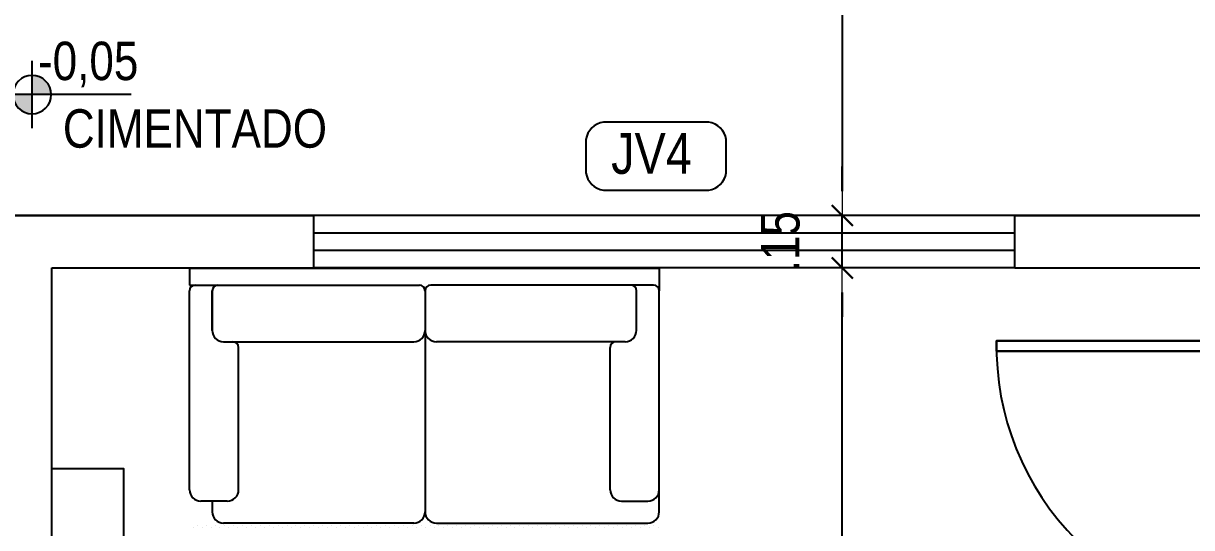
# Model space of a CAD drawing. Header units: millimetres. Extents: x -677 to -23, y -135 to 1112.
# Drawn here: x -122.802 to -119.468, y 846.542 to 847.983 of the extents above; entities that cross this region are included whole.
import ezdxf
from ezdxf.enums import TextEntityAlignment as Align

# ---------------------------------------------------------------- set-up
doc = ezdxf.new("R2010")
doc.units = ezdxf.units.MM
doc.header["$LTSCALE"] = 20
doc.header["$MEASUREMENT"] = 0
doc.header["$PDSIZE"] = -5
doc.linetypes.add('HIDDEN2', pattern=[0.1875, 0.125, -0.0625])
doc.layers.get('0').update_dxf_attribs({"linetype": 'CONTINUOUS'})
doc.layers.get('Defpoints').update_dxf_attribs({"linetype": 'CONTINUOUS'})
for name, color, linetype in [('COTA', 7, 'CONTINUOUS'), ('COTAS', 7, 'CONTINUOUS'), ('DIVERSOS', 1, 'CONTINUOUS'), ('Layer1', 7, 'CONTINUOUS'), ('LAYER7', 4, 'CONTINUOUS')]:
    doc.layers.add(name, color=color, linetype=linetype)
doc.layers.add('E-Pen-C', color=4, linetype='CONTINUOUS', lineweight=15)
doc.layers.add('E-Pen-G', color=3, linetype='CONTINUOUS', lineweight=30)
doc.styles.add('F2', font='swissc.ttf')
doc.dimstyles.new('DIMENSION-1', dxfattribs={"dimtxt": 0.11, "dimasz": 0.07, "dimexe": 1, "dimexo": 0, "dimgap": 0.12, "dimtad": 1, "dimzin": 7, "dimdsep": 46, "dimtxsty": 'F2', "dimblk1": 'TRACO', "dimblk2": 'TRACO', "dimsah": 1, "dimcen": 1, "dimse1": 1, "dimse2": 1, "dimclrd": 256, "dimclre": 256, "dimclrt": 6, "dimadec": 0, "dimazin": 0, "dimtfac": 1, "dimtix": 1, "dimtmove": 2, "dimatfit": 3, "dimldrblk": 'TRACO', "dimfxl": 1, "dimtolj": 1, "dimtzin": 0, "dimarcsym": 0})

# ---------------------------------------------------------------- blocks, each defined once
blk = doc.blocks.new('A$C7AFB675E')
at = {"color": 8}
for p, q in [((3.5035, 3.7432), (3.5035, 3.6832)), ((3.5035, 3.7432), (5.1585, 3.7432)), ((5.1585, 3.7432), (5.1585, 3.6632)), ((3.5035, 3.6832), (3.5635, 3.6832)), ((3.5235, 3.6832), (3.6035, 3.6832)), ((3.6035, 3.6832), (4.3135, 3.6832)), ((5.0585, 3.6832), (4.3535, 3.6832)), ((5.1385, 3.6832), (5.0585, 3.6832)), ((3.5035, 2.9606), (3.5035, 3.6632)), ((3.5835, 3.5232), (3.5835, 3.6632)), ((3.5835, 3.6632), (3.5835, 3.5232)), ((4.3335, 3.6632), (4.3335, 3.5232)), ((4.3335, 3.6632), (4.3335, 3.5232)), ((5.0785, 3.5232), (5.0785, 3.6632)), ((5.1585, 2.8832), (5.1585, 3.6632)), ((4.3335, 3.5232), (4.3335, 2.8832)), ((4.3335, 3.5232), (4.3335, 2.8832)), ((3.6235, 3.4832), (4.2935, 3.4832)), ((3.6765, 2.9606), (3.6765, 3.4632)), ((5.0385, 3.4832), (4.3735, 3.4832)), ((4.9855, 2.9606), (4.9855, 3.4632)), ((3.6365, 2.9206), (3.5435, 2.9206)), ((3.5835, 2.9206), (3.5835, 2.8832)), ((3.5835, 2.9206), (3.5835, 2.8832)), ((5.0255, 2.9206), (5.1185, 2.9206)), ((4.2935, 2.8432), (3.6235, 2.8432)), ((4.3735, 2.8432), (4.9185, 2.8432)), ((4.9185, 2.8432), (5.1185, 2.8432)), ((3.5162, 2.8282), (3.5162, 2.8282)), ((3.5319, 2.836), (3.5319, 2.836)), ((3.5477, 2.8282), (3.5477, 2.8282)), ((3.5634, 2.836), (3.5634, 2.836)), ((3.5792, 2.8282), (3.5792, 2.8282)), ((3.5949, 2.836), (3.5949, 2.836)), ((3.6107, 2.8282), (3.6107, 2.8282)), ((3.6264, 2.836), (3.6264, 2.836)), ((3.6422, 2.8282), (3.6422, 2.8282)), ((3.6579, 2.836), (3.6579, 2.836)), ((3.6737, 2.8282), (3.6737, 2.8282)), ((3.6894, 2.836), (3.6894, 2.836)), ((3.7052, 2.8282), (3.7052, 2.8282)), ((3.7209, 2.836), (3.7209, 2.836)), ((3.7367, 2.8282), (3.7367, 2.8282)), ((3.7524, 2.836), (3.7524, 2.836)), ((3.7682, 2.8282), (3.7682, 2.8282)), ((3.7839, 2.836), (3.7839, 2.836)), ((3.7997, 2.8282), (3.7997, 2.8282)), ((3.8154, 2.836), (3.8154, 2.836)), ((3.8312, 2.8282), (3.8312, 2.8282)), ((3.8469, 2.836), (3.8469, 2.836)), ((3.8627, 2.8282), (3.8627, 2.8282)), ((3.8784, 2.836), (3.8784, 2.836)), ((3.8942, 2.8282), (3.8942, 2.8282)), ((3.9099, 2.836), (3.9099, 2.836)), ((3.9257, 2.8282), (3.9257, 2.8282)), ((3.9414, 2.836), (3.9414, 2.836)), ((3.9572, 2.8282), (3.9572, 2.8282)), ((3.9729, 2.836), (3.9729, 2.836)), ((3.9887, 2.8282), (3.9887, 2.8282)), ((4.0044, 2.836), (4.0044, 2.836)), ((4.0202, 2.8282), (4.0202, 2.8282)), ((4.0359, 2.836), (4.0359, 2.836)), ((4.0517, 2.8282), (4.0517, 2.8282)), ((4.0674, 2.836), (4.0674, 2.836)), ((4.0832, 2.8282), (4.0832, 2.8282)), ((4.0989, 2.836), (4.0989, 2.836)), ((4.1147, 2.8282), (4.1147, 2.8282)), ((4.1304, 2.836), (4.1304, 2.836)), ((4.1462, 2.8282), (4.1462, 2.8282)), ((4.1619, 2.836), (4.1619, 2.836)), ((4.1777, 2.8282), (4.1777, 2.8282)), ((4.1934, 2.836), (4.1934, 2.836)), ((4.2092, 2.8282), (4.2092, 2.8282)), ((4.2249, 2.836), (4.2249, 2.836)), ((4.2407, 2.8282), (4.2407, 2.8282)), ((4.2564, 2.836), (4.2564, 2.836)), ((4.2722, 2.8282), (4.2722, 2.8282)), ((4.2879, 2.836), (4.2879, 2.836)), ((4.3037, 2.8282), (4.3037, 2.8282)), ((4.3194, 2.836), (4.3194, 2.836)), ((4.3352, 2.8282), (4.3352, 2.8282)), ((4.3509, 2.836), (4.3509, 2.836)), ((4.3667, 2.8282), (4.3667, 2.8282)), ((4.3824, 2.836), (4.3824, 2.836)), ((4.3982, 2.8282), (4.3982, 2.8282)), ((4.4139, 2.836), (4.4139, 2.836)), ((4.4297, 2.8282), (4.4297, 2.8282)), ((4.4454, 2.836), (4.4454, 2.836)), ((4.4612, 2.8282), (4.4612, 2.8282)), ((4.4769, 2.836), (4.4769, 2.836)), ((4.4927, 2.8282), (4.4927, 2.8282)), ((4.5084, 2.836), (4.5084, 2.836)), ((4.5242, 2.8282), (4.5242, 2.8282)), ((4.5399, 2.836), (4.5399, 2.836)), ((4.5557, 2.8282), (4.5557, 2.8282)), ((4.5714, 2.836), (4.5714, 2.836)), ((4.5872, 2.8282), (4.5872, 2.8282)), ((4.6029, 2.836), (4.6029, 2.836)), ((4.6187, 2.8282), (4.6187, 2.8282)), ((4.6344, 2.836), (4.6344, 2.836)), ((4.6502, 2.8282), (4.6502, 2.8282)), ((4.6659, 2.836), (4.6659, 2.836)), ((4.6817, 2.8282), (4.6817, 2.8282)), ((4.6974, 2.836), (4.6974, 2.836)), ((4.7132, 2.8282), (4.7132, 2.8282)), ((4.7289, 2.836), (4.7289, 2.836)), ((4.7447, 2.8282), (4.7447, 2.8282)), ((4.7604, 2.836), (4.7604, 2.836)), ((4.7762, 2.8282), (4.7762, 2.8282)), ((4.7919, 2.836), (4.7919, 2.836)), ((4.8077, 2.8282), (4.8077, 2.8282)), ((4.8234, 2.836), (4.8234, 2.836)), ((4.8392, 2.8282), (4.8392, 2.8282)), ((4.8549, 2.836), (4.8549, 2.836)), ((4.8707, 2.8282), (4.8707, 2.8282)), ((4.8864, 2.836), (4.8864, 2.836)), ((4.9022, 2.8282), (4.9022, 2.8282)), ((4.9179, 2.836), (4.9179, 2.836)), ((4.9337, 2.8282), (4.9337, 2.8282)), ((4.9494, 2.836), (4.9494, 2.836)), ((4.9652, 2.8282), (4.9652, 2.8282)), ((4.9809, 2.836), (4.9809, 2.836)), ((4.9967, 2.8282), (4.9967, 2.8282)), ((5.0124, 2.836), (5.0124, 2.836)), ((5.0282, 2.8282), (5.0282, 2.8282)), ((5.0439, 2.836), (5.0439, 2.836)), ((5.0597, 2.8282), (5.0597, 2.8282)), ((5.0754, 2.836), (5.0754, 2.836)), ((5.0912, 2.8282), (5.0912, 2.8282)), ((5.1069, 2.836), (5.1069, 2.836)), ((5.1227, 2.8282), (5.1227, 2.8282)), ((5.1384, 2.836), (5.1384, 2.836)), ((5.1542, 2.8282), (5.1542, 2.8282))]:
    blk.add_line(p, q, dxfattribs=at)
for centre, radius, start, end in [((3.5235, 3.6632), 0.02, 90, 180), ((3.6035, 3.6632), 0.02, 90, 180), ((3.6035, 3.6632), 0.02, 90, 180), ((4.3135, 3.6632), 0.02, 0, 90), ((4.3535, 3.6632), 0.02, 90, 180), ((5.0585, 3.6632), 0.02, 0, 90), ((5.1385, 3.6632), 0.02, 0, 90), ((3.6235, 3.5232), 0.04, 180, 270), ((3.6235, 3.5232), 0.04, 180, 270), ((4.2935, 3.5232), 0.04, 270, 0), ((4.3735, 3.5232), 0.04, 180, 270), ((5.0385, 3.5232), 0.04, 270, 0), ((3.6565, 3.4632), 0.02, 0, 90), ((5.0055, 3.4632), 0.02, 90, 180), ((3.5435, 2.9606), 0.04, 180, 270), ((3.6365, 2.9606), 0.04, 270, 0), ((5.0255, 2.9606), 0.04, 180, 270), ((5.1185, 2.9606), 0.04, 270, 0), ((3.6235, 2.8832), 0.04, 180, 270), ((4.2935, 2.8832), 0.04, 270, 0), ((4.3735, 2.8832), 0.04, 180, 270), ((5.1185, 2.8832), 0.04, 270, 0)]:
    blk.add_arc(centre, radius, start, end, dxfattribs=at)
blk = doc.blocks.new('TRACO')
at = {"layer": 'E-Pen-C'}
for p, q in [((0, 1), (0, -1)), ((-1, 0), (1, 0))]:
    blk.add_line(p, q, dxfattribs=at)
at = {"layer": 'E-Pen-G'}
blk.add_line((-0.424, -0.424), (0.424, 0.424), dxfattribs=at)
blk = doc.blocks.new('*D653')
at = {"color": 4, "lineweight": -2}
blk.add_line((-120.4649, 848.864), (-120.4649, 847.504), dxfattribs=at)
at = {"layer": 'Defpoints', "color": 0, "linetype": 'Continuous'}
for p in [(-121.0692, 848.934), (-120.4649, 847.434), (-118.7285, 847.434)]:
    blk.add_point(p, dxfattribs=at)
at = {"color": 4, "linetype": 'Continuous', "lineweight": -2, "xscale": 0.07, "yscale": 0.07, "zscale": 0.07}
for p, rotation in [((-120.4649, 848.934), 90), ((-120.4649, 847.434), 270)]:
    blk.add_blockref('TRACO', p, dxfattribs=dict(at, rotation=rotation))
at = {"color": 4, "linetype": 'Continuous', "insert": (-120.6413, 848.184), "char_height": 0.11, "attachment_point": 5, "rotation": 90, "style": 'F2'}
blk.add_mtext('\\A1;1.50', dxfattribs=at)
blk = doc.blocks.new('*D655')
at = {"color": 4, "lineweight": -2}
blk.add_line((-117.6311, 845.454), (-117.6311, 848.864), dxfattribs=at)
at = {"layer": 'Defpoints', "color": 0, "linetype": 'Continuous'}
for p in [(-121.7699, 848.934), (-117.6311, 848.934), (-119.0746, 845.384)]:
    blk.add_point(p, dxfattribs=at)
at = {"color": 4, "linetype": 'Continuous', "lineweight": -2, "xscale": 0.07, "yscale": 0.07, "zscale": 0.07}
for p, rotation in [((-117.6311, 848.934), 90), ((-117.6311, 845.384), 270)]:
    blk.add_blockref('TRACO', p, dxfattribs=dict(at, rotation=rotation))
at = {"color": 4, "linetype": 'Continuous', "insert": (-117.8075, 847.159), "char_height": 0.11, "attachment_point": 5, "rotation": 90, "style": 'F2'}
blk.add_mtext('\\A1;3.55', dxfattribs=at)
blk = doc.blocks.new('*D836')
at = {"color": 4, "lineweight": -2}
for p, q in [((-122.9512, 849.2568), (-123.0212, 849.2568)), ((-122.8812, 849.2568), (-122.7212, 849.2568)), ((-122.6512, 849.2568), (-122.5812, 849.2568))]:
    blk.add_line(p, q, dxfattribs=at)
at = {"layer": 'Defpoints', "color": 0, "linetype": 'Continuous'}
for p in [(-122.7212, 849.2568), (-122.8812, 847.284), (-122.7212, 847.284)]:
    blk.add_point(p, dxfattribs=at)
at = {"color": 4, "linetype": 'Continuous', "lineweight": -2, "xscale": 0.07, "yscale": 0.07, "zscale": 0.07}
blk.add_blockref('TRACO', (-122.8812, 849.2568), dxfattribs=at)
at = {"color": 4, "linetype": 'Continuous', "lineweight": -2, "xscale": 0.07, "yscale": 0.07, "zscale": 0.07, "rotation": 180}
blk.add_blockref('TRACO', (-122.7212, 849.2568), dxfattribs=at)
at = {"color": 4, "linetype": 'Continuous', "insert": (-122.8012, 849.4333), "char_height": 0.11, "attachment_point": 5, "style": 'F2'}
blk.add_mtext('\\A1;.15', dxfattribs=at)
blk = doc.blocks.new('*D837')
at = {"color": 4, "lineweight": -2}
blk.add_line((-122.6512, 849.2568), (-119.2946, 849.2568), dxfattribs=at)
at = {"layer": 'Defpoints', "color": 0, "linetype": 'Continuous'}
for p in [(-119.2246, 849.2568), (-122.7212, 847.284), (-119.2246, 847.284)]:
    blk.add_point(p, dxfattribs=at)
at = {"color": 4, "linetype": 'Continuous', "lineweight": -2, "xscale": 0.07, "yscale": 0.07, "zscale": 0.07, "rotation": 180}
blk.add_blockref('TRACO', (-122.7212, 849.2568), dxfattribs=at)
at = {"color": 4, "linetype": 'Continuous', "lineweight": -2, "xscale": 0.07, "yscale": 0.07, "zscale": 0.07}
blk.add_blockref('TRACO', (-119.2246, 849.2568), dxfattribs=at)
at = {"color": 4, "linetype": 'Continuous', "insert": (-120.9729, 849.4332), "char_height": 0.11, "attachment_point": 5, "style": 'F2'}
blk.add_mtext('\\A1;3.50', dxfattribs=at)
blk = doc.blocks.new('*D712')
at = {"color": 4, "lineweight": -2}
blk.add_line((-120.4649, 843.654), (-120.4649, 847.214), dxfattribs=at)
at = {"layer": 'Defpoints', "color": 0, "linetype": 'Continuous'}
for p in [(-120.4649, 847.284), (-120.4649, 847.284), (-120.4649, 843.584)]:
    blk.add_point(p, dxfattribs=at)
at = {"color": 4, "linetype": 'Continuous', "lineweight": -2, "xscale": 0.07, "yscale": 0.07, "zscale": 0.07}
for p, rotation in [((-120.4649, 847.284), 90), ((-120.4649, 843.584), 270)]:
    blk.add_blockref('TRACO', p, dxfattribs=dict(at, rotation=rotation))
at = {"color": 4, "linetype": 'Continuous', "insert": (-120.6413, 845.434), "char_height": 0.11, "attachment_point": 5, "rotation": 90, "style": 'F2'}
blk.add_mtext('\\A1;3.70', dxfattribs=at)
blk = doc.blocks.new('*D713')
at = {"color": 4, "lineweight": -2}
for p, q in [((-120.4649, 847.504), (-120.4649, 847.574)), ((-120.4649, 847.284), (-120.4649, 847.434)), ((-120.4649, 847.214), (-120.4649, 847.144))]:
    blk.add_line(p, q, dxfattribs=at)
at = {"layer": 'Defpoints', "color": 0, "linetype": 'Continuous'}
for p in [(-120.4649, 847.434), (-119.9729, 847.434), (-120.4649, 847.284)]:
    blk.add_point(p, dxfattribs=at)
at = {"color": 4, "linetype": 'Continuous', "lineweight": -2, "xscale": 0.07, "yscale": 0.07, "zscale": 0.07}
for p, rotation in [((-120.4649, 847.434), 270), ((-120.4649, 847.284), 90)]:
    blk.add_blockref('TRACO', p, dxfattribs=dict(at, rotation=rotation))
at = {"color": 4, "linetype": 'Continuous', "insert": (-120.6413, 847.359), "char_height": 0.11, "attachment_point": 5, "rotation": 90, "style": 'F2'}
blk.add_mtext('\\A1;.15', dxfattribs=at)
blk = doc.blocks.new('NIVEL')
at = {"layer": 'DIVERSOS'}
h = blk.add_hatch(color=7, dxfattribs=at)
h.paths.add_polyline_path([(0, 0.1375, 0.414214), (-0.1375, 0), (0, 0)])
h.paths.add_polyline_path([(0, 0), (0, -0.1375, 0.414214), (0.1375, 0)])
at = {"layer": 'DIVERSOS', "color": 7}
for p, q in [((0, 0.2417), (0, -0.2417)), ((0.7095, 0), (-0.2418, 0))]:
    blk.add_line(p, q, dxfattribs=at)
blk.add_circle((0, 0), 0.1375, dxfattribs=at)

msp = doc.modelspace()

# ---------------------------------------------------------------- linework, layer by layer
at = {"color": 5, "linetype": 'Continuous'}
for p, q in [((-125.1312, 847.434), (-121.9729, 847.434)), ((-121.9729, 847.284), (-121.9729, 847.434)), ((-119.9729, 847.434), (-119.0746, 847.434)), ((-119.9729, 847.284), (-119.9729, 847.434)), ((-122.7212, 847.284), (-121.9729, 847.284)), ((-122.7212, 844.784), (-122.7212, 847.284)), ((-119.9729, 847.284), (-119.2246, 847.284))]:
    msp.add_line(p, q, dxfattribs=at)
at = {"color": 8, "linetype": 'Continuous'}
for p, q in [((-119.9729, 847.434), (-121.9729, 847.434)), ((-119.9729, 847.284), (-121.9729, 847.284))]:
    msp.add_line(p, q, dxfattribs=at)
at = {"color": 7, "linetype": 'Continuous'}
for p, q in [((-119.9729, 847.384), (-121.9729, 847.384)), ((-119.9729, 847.334), (-121.9729, 847.334))]:
    msp.add_line(p, q, dxfattribs=at)
at = {"color": 8, "linetype": 'Continuous', "flags": 128}
msp.add_lwpolyline([(-134.4335, 847.434), (-134.4335, 842.084), (-122.7246, 842.084), (-122.7246, 843.434), (-121.8746, 843.434), (-121.8746, 842.084), (-115.7246, 842.084), (-115.7246, 845.384), (-119.0746, 845.384), (-119.0746, 847.434), (-127.5312, 847.434), (-127.5312, 846.084), (-129.3799, 846.084), (-129.3799, 847.434), (-134.4335, 847.434)], dxfattribs=at)
at = {"color": 8}
msp.add_lwpolyline([(-122.7212, 844.784), (-122.7212, 846.7109), (-122.5161, 846.7109), (-122.5161, 844.784)], close=True, dxfattribs=at)
at = {"layer": 'COTA', "color": 4, "linetype": 'Continuous'}
msp.add_lwpolyline([(-120.7963, 847.651, 0.331371), (-120.8463, 847.701), (-121.1466, 847.7007, 0.332506), (-121.1966, 847.651), (-121.1966, 847.5563, 0.330378), (-121.1466, 847.506), (-120.8463, 847.5063, 0.331371), (-120.7963, 847.5563)], format="xyb", close=True, dxfattribs=at)
at = {"layer": 'COTA', "color": 7, "linetype": 'Continuous'}
for points in [[(-119.2246, 847.0761), (-120.0246, 847.0761), (-120.0246, 847.0461), (-119.2246, 847.0461)], [(-119.2246, 847.0461), (-120.0246, 847.0461), (-120.0246, 847.0761), (-119.2246, 847.0761)], [(-119.2246, 847.0761), (-120.0246, 847.0761), (-120.0246, 847.0461), (-119.2246, 847.0461)]]:
    msp.add_lwpolyline(points, close=True, dxfattribs=at)
at = {"layer": 'COTA', "color": 8, "linetype": 'HIDDEN2'}
msp.add_arc((-119.2422, 847.059), 0.7826, 178.7464, 271.2863, dxfattribs=at)

# ---------------------------------------------------------------- block references
at = {"layer": 'COTAS', "ltscale": 0.35, "xscale": 0.81, "yscale": 0.81, "zscale": 0.81}
msp.add_blockref('A$C7AFB675E', (-125.1658, 844.252), dxfattribs=at)
at = {"layer": 'LAYER7', "color": 7, "linetype": 'Continuous', "xscale": -0.3985866620477118, "yscale": 0.3985866620477118, "zscale": 0.3985866620477118, "rotation": 180}
msp.add_blockref('NIVEL', (-122.7774, 847.7796), dxfattribs=at)

# ---------------------------------------------------------------- texts
at = {"layer": 'Layer1', "color": 7, "linetype": 'Continuous', "style": 'F2'}
for s, p in [('-0,05', (-122.7605, 847.9306)), ('CIMENTADO', (-122.6896, 847.7376))]:
    msp.add_text(s, height=0.10972, dxfattribs=at).set_placement(p, align=Align.TOP_LEFT)
at = {"layer": 'Layer1', "color": 4, "linetype": 'Continuous', "style": 'F2'}
msp.add_text('JV4', height=0.11659, dxfattribs=at).set_placement((-121.1246, 847.6697, 1.712), align=Align.TOP_LEFT)

# ---------------------------------------------------------------- dimensions: what is measured, and where the dimension line sits
at = {"color": 8, "linetype": 'Continuous'}
dim = msp.add_linear_dim(base=(-122.7212, 849.2568), p1=(-122.8812, 847.284), p2=(-122.7212, 847.284), text='.15', dimstyle='DIMENSION-1', override={"dimclrd": 4, "dimclrt": 4, "dimadec": 8, "dimfxl": 0.5, "dimfxlon": 1}, dxfattribs=at)
dim.commit()
dim.dimension.update_dxf_attribs({"geometry": '*D836', "text_midpoint": (-122.8012, 849.4333)})
dim = msp.add_linear_dim(base=(-119.2246, 849.2568), p1=(-122.7212, 847.284), p2=(-119.2246, 847.284), dimstyle='DIMENSION-1', override={"dimclrd": 4, "dimclrt": 4, "dimadec": 8, "dimfxl": 0.5, "dimfxlon": 1}, dxfattribs=at)
dim.commit()
dim.dimension.update_dxf_attribs({"geometry": '*D837', "text_midpoint": (-120.9729, 849.4332)})
for base, p1, p2, angle, picture, middle in [((-117.6311, 848.934), (-119.0746, 845.384), (-121.7699, 848.934), 90, '*D655', (-117.8075, 847.159)), ((-120.4649, 847.434), (-121.0692, 848.934), (-118.7285, 847.434), 90, '*D653', (-120.6413, 848.184)), ((-120.4649, 847.434), (-120.4649, 847.284), (-119.9729, 847.434), 270, '*D713', (-120.6413, 847.359))]:
    dim = msp.add_linear_dim(base=base, p1=p1, p2=p2, angle=angle, dimstyle='DIMENSION-1', override={"dimclrd": 4, "dimclrt": 4, "dimadec": 8, "dimfxl": 0.5, "dimfxlon": 1}, dxfattribs=at)
    dim.commit()
    dim.dimension.update_dxf_attribs({"geometry": picture, "text_midpoint": middle})
dim = msp.add_aligned_dim(p1=(-120.4649, 843.584), p2=(-120.4649, 847.284), distance=0, dimstyle='DIMENSION-1', override={"dimclrd": 4, "dimclrt": 4, "dimadec": 8, "dimfxl": 0.5, "dimfxlon": 1}, dxfattribs=at)
dim.commit()
dim.dimension.update_dxf_attribs({"geometry": '*D712', "text_midpoint": (-120.6413, 845.434)})

doc.saveas('drawing.dxf')
